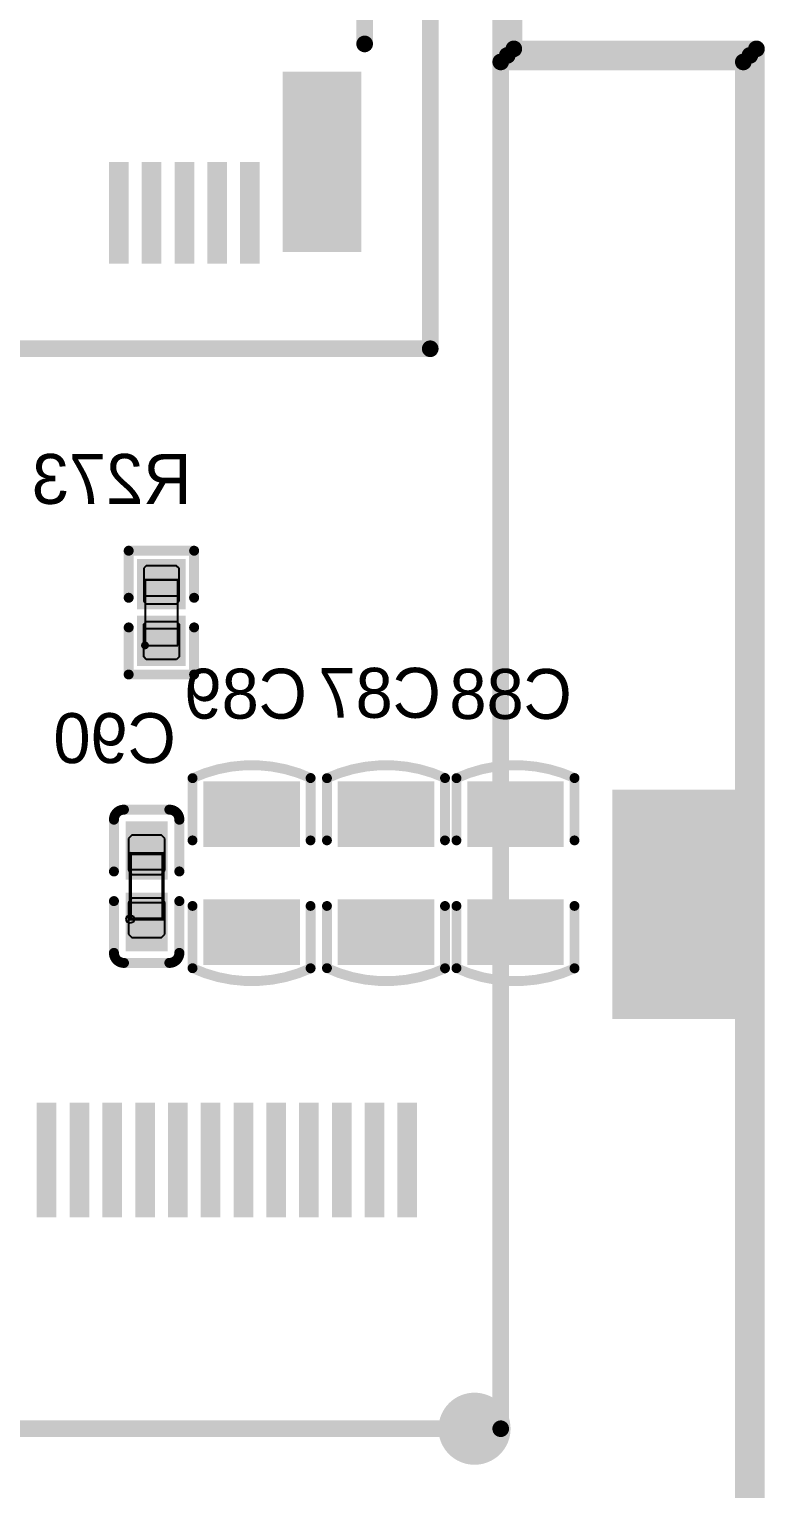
# Model space of a CAD drawing. Header units: millimetres. Extents: x 892 to 1144, y 1011 to 1123.
# Drawn here: x 1098.68 to 1109.9, y 1037.78 to 1060.05 of the extents above; entities that cross this region are included whole.
import ezdxf

# ---------------------------------------------------------------- set-up
doc = ezdxf.new("R2010")
doc.units = ezdxf.units.MM
for name, color, linetype in [('BottomLayer', 5, 'Continuous'), ('BottomOverlay', 54, 'Continuous'), ('BottomPaste', 16, 'Continuous'), ('BottomSolder', 6, 'Continuous'), ('Mechanical10', 56, 'Continuous'), ('Mechanical12', 56, 'Continuous'), ('Mechanical15', 56, 'Continuous'), ('Mechanical4', 56, 'Continuous'), ('Mechanical5', 56, 'Continuous'), ('Mechanical6', 56, 'Continuous'), ('MultiLayer', 9, 'Continuous'), ('TopLayer', 1, 'Continuous'), ('TopOverlay', 2, 'Continuous'), ('TopPaste', 8, 'Continuous'), ('TopSolder', 216, 'Continuous')]:
    doc.layers.add(name, color=color, linetype=linetype)

msp = doc.modelspace()

# ---------------------------------------------------------------- linework, layer by layer
at = {"layer": 'BottomLayer', "const_width": 0.55}
msp.add_lwpolyline([(1105.2, 1038.7, 1), (1105.75, 1038.7, 1)], format="xyb", close=True, dxfattribs=at)
at = {"layer": 'BottomLayer'}
for points in [[(1102.55, 1056.65), (1103.75, 1056.65), (1102.55, 1059.4), (1103.75, 1059.4)], [(1099.9, 1056.475), (1100.2, 1056.475), (1099.9, 1058.025), (1100.2, 1058.025)], [(1100.4, 1056.475), (1100.7, 1056.475), (1100.4, 1058.025), (1100.7, 1058.025)], [(1100.9, 1056.475), (1101.2, 1056.475), (1100.9, 1058.025), (1101.2, 1058.025)], [(1101.4, 1056.475), (1101.7, 1056.475), (1101.4, 1058.025), (1101.7, 1058.025)], [(1101.9, 1056.475), (1102.2, 1056.475), (1101.9, 1058.025), (1102.2, 1058.025)], [(1100.97, 1051.3), (1100.97, 1051.866), (1100.43, 1051.3), (1100.43, 1051.866)], [(1100.97, 1050.434), (1100.97, 1051), (1100.43, 1050.434), (1100.43, 1051)], [(1102.71, 1047.675), (1102.71, 1048.475), (1101.44, 1047.675), (1101.44, 1048.475)], [(1104.76, 1047.675), (1104.76, 1048.475), (1103.49, 1047.675), (1103.49, 1048.475)], [(1106.735, 1047.675), (1106.735, 1048.475), (1105.465, 1047.675), (1105.465, 1048.475)], [(1100.745, 1047.125), (1100.745, 1047.915), (1100.205, 1047.125), (1100.205, 1047.915)], [(1100.745, 1046.035), (1100.745, 1046.825), (1100.205, 1046.035), (1100.205, 1046.825)], [(1102.71, 1045.875), (1102.71, 1046.675), (1101.44, 1045.875), (1101.44, 1046.675)], [(1104.76, 1045.875), (1104.76, 1046.675), (1103.49, 1045.875), (1103.49, 1046.675)], [(1106.735, 1045.875), (1106.735, 1046.675), (1105.465, 1045.875), (1105.465, 1046.675)]]:
    msp.add_solid(points, dxfattribs=at)
at = {"layer": 'BottomOverlay'}
for points, const_width in [([(1103.8, 1059.825), (1103.8, 1064.8)], 0.254), ([(1100.201, 1051.376), (1100.201, 1052.094)], 0.152), ([(1100.201, 1052.094), (1101.199, 1052.094)], 0.152), ([(1101.199, 1051.376), (1101.199, 1052.094)], 0.152), ([(1100.201, 1050.206), (1100.201, 1050.924)], 0.152), ([(1101.199, 1050.206), (1101.199, 1050.924)], 0.152), ([(1100.201, 1050.206), (1101.199, 1050.206)], 0.152), ([(1101.175, 1047.675), (1101.175, 1048.625)], 0.15), ([(1102.975, 1047.675), (1102.975, 1048.625)], 0.15), ([(1103.225, 1047.675), (1103.225, 1048.625)], 0.15), ([(1105.025, 1047.675), (1105.025, 1048.625)], 0.15), ([(1105.2, 1047.675), (1105.2, 1048.625)], 0.15), ([(1107, 1047.675), (1107, 1048.625)], 0.15), ([(1100.129, 1048.144), (1100.821, 1048.144)], 0.152), ([(1099.976, 1047.201), (1099.976, 1047.991)], 0.152), ([(1100.974, 1047.201), (1100.974, 1047.991)], 0.152), ([(1099.976, 1045.959), (1099.976, 1046.749)], 0.152), ([(1100.974, 1045.959), (1100.974, 1046.749)], 0.152), ([(1101.175, 1045.725), (1101.175, 1046.675)], 0.15), ([(1102.975, 1045.725), (1102.975, 1046.675)], 0.15), ([(1103.225, 1045.725), (1103.225, 1046.675)], 0.15), ([(1105.025, 1045.725), (1105.025, 1046.675)], 0.15), ([(1105.2, 1045.725), (1105.2, 1046.675)], 0.15), ([(1107, 1045.725), (1107, 1046.675)], 0.15), ([(1100.129, 1045.806), (1100.821, 1045.806)], 0.152)]:
    msp.add_lwpolyline(points, dxfattribs=dict(at, const_width=const_width))
for points, const_width in [([(1103.736, 1059.825, 1), (1103.863, 1059.825, 1)], 0.127), ([(1100.163, 1052.094, 1), (1100.239, 1052.094, 1)], 0.0762), ([(1100.163, 1052.094, 1), (1100.239, 1052.094, 1)], 0.0762), ([(1101.161, 1052.094, 1), (1101.237, 1052.094, 1)], 0.0762), ([(1101.161, 1052.094, 1), (1101.237, 1052.094, 1)], 0.0762), ([(1100.163, 1051.376, 1), (1100.239, 1051.376, 1)], 0.0762), ([(1101.161, 1051.376, 1), (1101.237, 1051.376, 1)], 0.0762), ([(1100.163, 1050.924, 1), (1100.239, 1050.924, 1)], 0.0762), ([(1101.161, 1050.924, 1), (1101.237, 1050.924, 1)], 0.0762), ([(1100.163, 1050.206, 1), (1100.239, 1050.206, 1)], 0.0762), ([(1100.163, 1050.206, 1), (1100.239, 1050.206, 1)], 0.0762), ([(1101.161, 1050.206, 1), (1101.237, 1050.206, 1)], 0.0762), ([(1101.161, 1050.206, 1), (1101.237, 1050.206, 1)], 0.0762), ([(1101.137, 1048.625, 1), (1101.212, 1048.625, 1)], 0.075), ([(1101.138, 1048.624, 1), (1101.213, 1048.624, 1)], 0.075), ([(1102.937, 1048.625, 1), (1103.012, 1048.625, 1)], 0.075), ([(1102.938, 1048.627, 1), (1103.013, 1048.627, 1)], 0.075), ([(1103.187, 1048.625, 1), (1103.262, 1048.625, 1)], 0.075), ([(1103.188, 1048.624, 1), (1103.263, 1048.624, 1)], 0.075), ([(1104.987, 1048.625, 1), (1105.062, 1048.625, 1)], 0.075), ([(1104.988, 1048.627, 1), (1105.063, 1048.627, 1)], 0.075), ([(1105.162, 1048.625, 1), (1105.237, 1048.625, 1)], 0.075), ([(1105.163, 1048.624, 1), (1105.238, 1048.624, 1)], 0.075), ([(1106.962, 1048.625, 1), (1107.037, 1048.625, 1)], 0.075), ([(1106.963, 1048.627, 1), (1107.038, 1048.627, 1)], 0.075), ([(1100.091, 1048.144, 1), (1100.167, 1048.144, 1)], 0.0762), ([(1100.091, 1048.144, 1), (1100.167, 1048.144, 1)], 0.0762), ([(1100.783, 1048.144, 1), (1100.859, 1048.144, 1)], 0.0762), ([(1100.783, 1048.144, 1), (1100.859, 1048.144, 1)], 0.0762), ([(1099.938, 1047.991, 1), (1100.014, 1047.991, 1)], 0.0762), ([(1099.938, 1047.991, 1), (1100.014, 1047.991, 1)], 0.0762), ([(1100.935, 1047.991, 1), (1101.012, 1047.991, 1)], 0.0762), ([(1100.935, 1047.991, 1), (1101.012, 1047.991, 1)], 0.0762), ([(1101.137, 1047.675, 1), (1101.212, 1047.675, 1)], 0.075), ([(1102.937, 1047.675, 1), (1103.012, 1047.675, 1)], 0.075), ([(1103.187, 1047.675, 1), (1103.262, 1047.675, 1)], 0.075), ([(1104.987, 1047.675, 1), (1105.062, 1047.675, 1)], 0.075), ([(1105.162, 1047.675, 1), (1105.237, 1047.675, 1)], 0.075), ([(1106.962, 1047.675, 1), (1107.037, 1047.675, 1)], 0.075), ([(1099.938, 1047.201, 1), (1100.014, 1047.201, 1)], 0.0762), ([(1100.935, 1047.201, 1), (1101.012, 1047.201, 1)], 0.0762), ([(1099.938, 1046.749, 1), (1100.014, 1046.749, 1)], 0.0762), ([(1100.935, 1046.749, 1), (1101.012, 1046.749, 1)], 0.0762), ([(1101.137, 1046.675, 1), (1101.212, 1046.675, 1)], 0.075), ([(1102.937, 1046.675, 1), (1103.012, 1046.675, 1)], 0.075), ([(1103.187, 1046.675, 1), (1103.262, 1046.675, 1)], 0.075), ([(1104.987, 1046.675, 1), (1105.062, 1046.675, 1)], 0.075), ([(1105.162, 1046.675, 1), (1105.237, 1046.675, 1)], 0.075), ([(1106.962, 1046.675, 1), (1107.037, 1046.675, 1)], 0.075), ([(1099.938, 1045.959, 1), (1100.014, 1045.959, 1)], 0.0762), ([(1099.938, 1045.959, 1), (1100.014, 1045.959, 1)], 0.0762), ([(1100.091, 1045.806, 1), (1100.167, 1045.806, 1)], 0.0762), ([(1100.091, 1045.806, 1), (1100.167, 1045.806, 1)], 0.0762), ([(1100.783, 1045.806, 1), (1100.859, 1045.806, 1)], 0.0762), ([(1100.783, 1045.806, 1), (1100.859, 1045.806, 1)], 0.0762), ([(1100.935, 1045.959, 1), (1101.012, 1045.959, 1)], 0.0762), ([(1100.935, 1045.959, 1), (1101.012, 1045.959, 1)], 0.0762), ([(1101.138, 1045.726, 1), (1101.213, 1045.726, 1)], 0.075), ([(1101.137, 1045.725, 1), (1101.212, 1045.725, 1)], 0.075), ([(1102.937, 1045.725, 1), (1103.012, 1045.725, 1)], 0.075), ([(1102.938, 1045.723, 1), (1103.013, 1045.723, 1)], 0.075), ([(1103.188, 1045.726, 1), (1103.263, 1045.726, 1)], 0.075), ([(1103.187, 1045.725, 1), (1103.262, 1045.725, 1)], 0.075), ([(1104.987, 1045.725, 1), (1105.062, 1045.725, 1)], 0.075), ([(1104.988, 1045.723, 1), (1105.063, 1045.723, 1)], 0.075), ([(1105.163, 1045.726, 1), (1105.238, 1045.726, 1)], 0.075), ([(1105.162, 1045.725, 1), (1105.237, 1045.725, 1)], 0.075), ([(1106.962, 1045.725, 1), (1107.037, 1045.725, 1)], 0.075), ([(1106.963, 1045.723, 1), (1107.038, 1045.723, 1)], 0.075)]:
    msp.add_lwpolyline(points, format="xyb", close=True, dxfattribs=dict(at, const_width=const_width))
for points, const_width in [([(1101.175, 1048.624, -0.21896), (1102.976, 1048.627)], 0.15), ([(1103.225, 1048.624, -0.21896), (1105.026, 1048.627)], 0.15), ([(1105.2, 1048.624, -0.21896), (1107.001, 1048.627)], 0.15), ([(1099.976, 1047.991, -0.414214), (1100.129, 1048.144)], 0.152), ([(1100.821, 1048.144, -0.414214), (1100.974, 1047.991)], 0.152), ([(1100.129, 1045.806, -0.414214), (1099.976, 1045.959)], 0.152), ([(1100.974, 1045.959, -0.414214), (1100.821, 1045.806)], 0.152), ([(1102.976, 1045.723, -0.21896), (1101.175, 1045.726)], 0.15), ([(1105.026, 1045.723, -0.21896), (1103.225, 1045.726)], 0.15), ([(1107.001, 1045.723, -0.21896), (1105.2, 1045.726)], 0.15)]:
    msp.add_lwpolyline(points, format="xyb", dxfattribs=dict(at, const_width=const_width))
at = {"layer": 'BottomPaste'}
for p, q in [((1100.47, 1051.866), (1100.43, 1051.826)), ((1100.43, 1051.826), (1100.43, 1051.325)), ((1100.93, 1051.866), (1100.47, 1051.866)), ((1100.97, 1051.826), (1100.93, 1051.866)), ((1100.97, 1051.325), (1100.97, 1051.826)), ((1100.43, 1051.325), (1100.47, 1051.285)), ((1100.47, 1051.285), (1100.93, 1051.285)), ((1100.93, 1051.285), (1100.97, 1051.325)), ((1100.43, 1050.975), (1100.47, 1051.015)), ((1100.47, 1051.015), (1100.93, 1051.015)), ((1100.93, 1051.015), (1100.97, 1050.975)), ((1100.43, 1050.474), (1100.43, 1050.975)), ((1100.97, 1050.975), (1100.97, 1050.474)), ((1100.47, 1050.434), (1100.43, 1050.474)), ((1100.93, 1050.434), (1100.47, 1050.434)), ((1100.97, 1050.474), (1100.93, 1050.434)), ((1100.25, 1047.755), (1100.2, 1047.705)), ((1100.2, 1047.705), (1100.2, 1047.225)), ((1100.7, 1047.755), (1100.25, 1047.755)), ((1100.75, 1047.705), (1100.7, 1047.755)), ((1100.75, 1047.225), (1100.75, 1047.705)), ((1100.2, 1047.225), (1100.25, 1047.155)), ((1100.7, 1047.155), (1100.75, 1047.225)), ((1100.25, 1047.155), (1100.7, 1047.155)), ((1100.25, 1046.795), (1100.2, 1046.725)), ((1100.7, 1046.795), (1100.25, 1046.795)), ((1100.75, 1046.725), (1100.7, 1046.795)), ((1100.2, 1046.725), (1100.2, 1046.245)), ((1100.75, 1046.245), (1100.75, 1046.725)), ((1100.2, 1046.245), (1100.25, 1046.195)), ((1100.25, 1046.195), (1100.7, 1046.195)), ((1100.7, 1046.195), (1100.75, 1046.245))]:
    msp.add_line(p, q, dxfattribs=at)
for points in [[(1102.55, 1056.65), (1103.75, 1056.65), (1102.55, 1059.4), (1103.75, 1059.4)], [(1099.9, 1056.475), (1100.2, 1056.475), (1099.9, 1058.025), (1100.2, 1058.025)], [(1100.4, 1056.475), (1100.7, 1056.475), (1100.4, 1058.025), (1100.7, 1058.025)], [(1100.9, 1056.475), (1101.2, 1056.475), (1100.9, 1058.025), (1101.2, 1058.025)], [(1101.4, 1056.475), (1101.7, 1056.475), (1101.4, 1058.025), (1101.7, 1058.025)], [(1101.9, 1056.475), (1102.2, 1056.475), (1101.9, 1058.025), (1102.2, 1058.025)], [(1100.97, 1051.3), (1100.97, 1051.866), (1100.43, 1051.3), (1100.43, 1051.866)], [(1100.97, 1050.434), (1100.97, 1051), (1100.43, 1050.434), (1100.43, 1051)], [(1102.71, 1047.675), (1102.71, 1048.475), (1101.44, 1047.675), (1101.44, 1048.475)], [(1104.76, 1047.675), (1104.76, 1048.475), (1103.49, 1047.675), (1103.49, 1048.475)], [(1106.735, 1047.675), (1106.735, 1048.475), (1105.465, 1047.675), (1105.465, 1048.475)], [(1100.745, 1047.125), (1100.745, 1047.915), (1100.205, 1047.125), (1100.205, 1047.915)], [(1100.745, 1046.035), (1100.745, 1046.825), (1100.205, 1046.035), (1100.205, 1046.825)], [(1102.71, 1045.875), (1102.71, 1046.675), (1101.44, 1045.875), (1101.44, 1046.675)], [(1104.76, 1045.875), (1104.76, 1046.675), (1103.49, 1045.875), (1103.49, 1046.675)], [(1106.735, 1045.875), (1106.735, 1046.675), (1105.465, 1045.875), (1105.465, 1046.675)]]:
    msp.add_solid(points, dxfattribs=at)
at = {"layer": 'BottomSolder', "const_width": 0.55}
msp.add_lwpolyline([(1105.2, 1038.7, 1), (1105.75, 1038.7, 1)], format="xyb", close=True, dxfattribs=at)
at = {"layer": 'BottomSolder'}
for points in [[(1102.55, 1056.65), (1103.75, 1056.65), (1102.55, 1059.4), (1103.75, 1059.4)], [(1099.9, 1056.475), (1100.2, 1056.475), (1099.9, 1058.025), (1100.2, 1058.025)], [(1100.4, 1056.475), (1100.7, 1056.475), (1100.4, 1058.025), (1100.7, 1058.025)], [(1100.9, 1056.475), (1101.2, 1056.475), (1100.9, 1058.025), (1101.2, 1058.025)], [(1101.4, 1056.475), (1101.7, 1056.475), (1101.4, 1058.025), (1101.7, 1058.025)], [(1101.9, 1056.475), (1102.2, 1056.475), (1101.9, 1058.025), (1102.2, 1058.025)], [(1101.072, 1051.198), (1101.072, 1051.967), (1100.328, 1051.198), (1100.328, 1051.967)], [(1101.072, 1050.333), (1101.072, 1051.102), (1100.328, 1050.333), (1100.328, 1051.102)], [(1102.812, 1047.573), (1102.812, 1048.577), (1101.338, 1047.573), (1101.338, 1048.577)], [(1104.862, 1047.573), (1104.862, 1048.577), (1103.388, 1047.573), (1103.388, 1048.577)], [(1106.837, 1047.573), (1106.837, 1048.577), (1105.363, 1047.573), (1105.363, 1048.577)], [(1100.796, 1047.074), (1100.796, 1047.966), (1100.154, 1047.074), (1100.154, 1047.966)], [(1100.796, 1045.984), (1100.796, 1046.876), (1100.154, 1045.984), (1100.154, 1046.876)], [(1102.812, 1045.773), (1102.812, 1046.777), (1101.338, 1045.773), (1101.338, 1046.777)], [(1104.862, 1045.773), (1104.862, 1046.777), (1103.388, 1045.773), (1103.388, 1046.777)], [(1106.837, 1045.773), (1106.837, 1046.777), (1105.363, 1045.773), (1105.363, 1046.777)]]:
    msp.add_solid(points, dxfattribs=at)
at = {"layer": 'Mechanical10', "const_width": 0.254}
for points in [[(1105.875, 1038.7), (1105.875, 1095.7)], [(1105.875, 1059.55), (1109.575, 1059.55)], [(1109.575, 1033.7), (1109.575, 1059.55)], [(1036.275, 1038.7), (1105.875, 1038.7)]]:
    msp.add_lwpolyline(points, dxfattribs=at)
at = {"layer": 'Mechanical10', "const_width": 0.127}
for points in [[(1105.811, 1059.55, 1), (1105.938, 1059.55, 1)], [(1109.511, 1059.55, 1), (1109.638, 1059.55, 1)], [(1109.511, 1059.55, 1), (1109.638, 1059.55, 1)], [(1105.811, 1038.7, 1), (1105.938, 1038.7, 1)], [(1105.811, 1038.7, 1), (1105.938, 1038.7, 1)]]:
    msp.add_lwpolyline(points, format="xyb", close=True, dxfattribs=at)
at = {"layer": 'Mechanical12', "const_width": 0.254}
for points in [[(1106.075, 1059.75), (1106.075, 1095.7)], [(1104.8, 1055.175), (1104.8, 1066.575)], [(1106.075, 1059.75), (1109.775, 1059.75)], [(1109.775, 1033.5), (1109.775, 1059.75)], [(1080.8, 1055.175), (1104.8, 1055.175)]]:
    msp.add_lwpolyline(points, dxfattribs=at)
at = {"layer": 'Mechanical12', "const_width": 0.127}
for points in [[(1106.011, 1059.75, 1), (1106.138, 1059.75, 1)], [(1106.011, 1059.75, 1), (1106.138, 1059.75, 1)], [(1109.711, 1059.75, 1), (1109.838, 1059.75, 1)], [(1109.711, 1059.75, 1), (1109.838, 1059.75, 1)], [(1104.736, 1055.175, 1), (1104.863, 1055.175, 1)], [(1104.736, 1055.175, 1), (1104.863, 1055.175, 1)]]:
    msp.add_lwpolyline(points, format="xyb", close=True, dxfattribs=at)
at = {"layer": 'Mechanical15'}
for p, q in [((1100.225, 1047.225), (1100.225, 1047.475)), ((1100.225, 1047.475), (1100.725, 1047.475)), ((1100.725, 1047.475), (1100.725, 1047.225)), ((1100.725, 1047.225), (1100.225, 1047.225)), ((1100.179, 1046.521), (1100.225, 1046.54)), ((1100.225, 1046.725), (1100.225, 1046.475)), ((1100.725, 1046.725), (1100.225, 1046.725)), ((1100.225, 1046.54), (1100.225, 1046.54)), ((1100.225, 1046.54), (1100.271, 1046.521)), ((1100.725, 1046.475), (1100.725, 1046.725)), ((1100.16, 1046.475), (1100.179, 1046.521)), ((1100.179, 1046.429), (1100.16, 1046.475)), ((1100.225, 1046.41), (1100.179, 1046.429)), ((1100.225, 1046.475), (1100.725, 1046.475)), ((1100.271, 1046.429), (1100.225, 1046.41)), ((1100.225, 1046.41), (1100.225, 1046.41)), ((1100.271, 1046.521), (1100.29, 1046.475)), ((1100.29, 1046.475), (1100.271, 1046.429))]:
    msp.add_line(p, q, dxfattribs=at)
at = {"layer": 'Mechanical15', "const_width": 0.0508}
for points in [[(1100.225, 1046.475), (1100.225, 1047.475)], [(1100.225, 1047.475), (1100.725, 1047.475)], [(1100.725, 1046.475), (1100.725, 1047.475)], [(1100.225, 1046.475), (1100.725, 1046.475)]]:
    msp.add_lwpolyline(points, dxfattribs=at)
at = {"layer": 'Mechanical15', "const_width": 0.0254}
for points in [[(1100.212, 1047.475, 1), (1100.238, 1047.475, 1)], [(1100.212, 1047.475, 1), (1100.238, 1047.475, 1)], [(1100.712, 1047.475, 1), (1100.738, 1047.475, 1)], [(1100.712, 1047.475, 1), (1100.738, 1047.475, 1)], [(1100.212, 1046.475, 1), (1100.238, 1046.475, 1)], [(1100.212, 1046.475, 1), (1100.238, 1046.475, 1)], [(1100.712, 1046.475, 1), (1100.738, 1046.475, 1)], [(1100.712, 1046.475, 1), (1100.738, 1046.475, 1)]]:
    msp.add_lwpolyline(points, format="xyb", close=True, dxfattribs=at)
at = {"layer": 'Mechanical4'}
for p, q in [((1100.45, 1051.65), (1100.45, 1050.65)), ((1100.95, 1051.65), (1100.45, 1051.65)), ((1100.95, 1050.65), (1100.95, 1051.65)), ((1100.45, 1050.65), (1100.95, 1050.65))]:
    msp.add_line(p, q, dxfattribs=at)
at = {"layer": 'Mechanical5'}
for p, q in [((1100.45, 1051.401), (1100.45, 1051.651)), ((1100.45, 1051.651), (1100.95, 1051.651)), ((1100.95, 1051.651), (1100.95, 1051.401)), ((1100.95, 1051.401), (1100.45, 1051.401)), ((1100.45, 1050.9), (1100.45, 1050.65)), ((1100.95, 1050.9), (1100.45, 1050.9)), ((1100.95, 1050.65), (1100.95, 1050.9)), ((1100.45, 1050.65), (1100.95, 1050.65))]:
    msp.add_line(p, q, dxfattribs=at)
at = {"layer": 'Mechanical6'}
for points, const_width in [([(1100.48, 1050.65, 1), (1100.42, 1050.65, 1)], 0.06), ([(1100.405, 1050.65, 1), (1100.435, 1050.65, 1)], 0.03), ([(1100.465, 1050.65, 1), (1100.495, 1050.65, 1)], 0.03)]:
    msp.add_lwpolyline(points, format="xyb", close=True, dxfattribs=dict(at, const_width=const_width))
at = {"layer": 'MultiLayer', "const_width": 0.55}
msp.add_lwpolyline([(1105.2, 1038.7, 1), (1105.75, 1038.7, 1)], format="xyb", close=True, dxfattribs=at)
at = {"layer": 'TopLayer', "const_width": 0.55}
msp.add_lwpolyline([(1105.2, 1038.7, 1), (1105.75, 1038.7, 1)], format="xyb", close=True, dxfattribs=at)
at = {"layer": 'TopLayer'}
for points in [[(1109.575, 1048.45), (1107.575, 1048.45), (1109.575, 1044.95), (1107.575, 1044.95)], [(1099.1, 1043.675), (1098.8, 1043.675), (1099.1, 1041.925), (1098.8, 1041.925)], [(1099.6, 1043.675), (1099.3, 1043.675), (1099.6, 1041.925), (1099.3, 1041.925)], [(1100.1, 1043.675), (1099.8, 1043.675), (1100.1, 1041.925), (1099.8, 1041.925)], [(1100.6, 1043.675), (1100.3, 1043.675), (1100.6, 1041.925), (1100.3, 1041.925)], [(1101.1, 1043.675), (1100.8, 1043.675), (1101.1, 1041.925), (1100.8, 1041.925)], [(1101.6, 1043.675), (1101.3, 1043.675), (1101.6, 1041.925), (1101.3, 1041.925)], [(1102.1, 1043.675), (1101.8, 1043.675), (1102.1, 1041.925), (1101.8, 1041.925)], [(1102.6, 1043.675), (1102.3, 1043.675), (1102.6, 1041.925), (1102.3, 1041.925)], [(1103.1, 1043.675), (1102.8, 1043.675), (1103.1, 1041.925), (1102.8, 1041.925)], [(1103.6, 1043.675), (1103.3, 1043.675), (1103.6, 1041.925), (1103.3, 1041.925)], [(1104.1, 1043.675), (1103.8, 1043.675), (1104.1, 1041.925), (1103.8, 1041.925)], [(1104.6, 1043.675), (1104.3, 1043.675), (1104.6, 1041.925), (1104.3, 1041.925)]]:
    msp.add_solid(points, dxfattribs=at)
at = {"layer": 'TopOverlay', "const_width": 0.254}
for points in [[(1105.975, 1059.65), (1105.975, 1095.7)], [(1105.975, 1059.65), (1109.675, 1059.65)], [(1109.675, 1033.6), (1109.675, 1059.65)]]:
    msp.add_lwpolyline(points, dxfattribs=at)
at = {"layer": 'TopOverlay', "const_width": 0.127}
for points in [[(1105.911, 1059.65, 1), (1106.038, 1059.65, 1)], [(1105.911, 1059.65, 1), (1106.038, 1059.65, 1)], [(1109.611, 1059.65, 1), (1109.738, 1059.65, 1)], [(1109.611, 1059.65, 1), (1109.738, 1059.65, 1)]]:
    msp.add_lwpolyline(points, format="xyb", close=True, dxfattribs=at)
at = {"layer": 'TopPaste'}
for points in [[(1109.575, 1048.45), (1107.575, 1048.45), (1109.575, 1044.95), (1107.575, 1044.95)], [(1099.1, 1043.675), (1098.8, 1043.675), (1099.1, 1041.925), (1098.8, 1041.925)], [(1099.6, 1043.675), (1099.3, 1043.675), (1099.6, 1041.925), (1099.3, 1041.925)], [(1100.1, 1043.675), (1099.8, 1043.675), (1100.1, 1041.925), (1099.8, 1041.925)], [(1100.6, 1043.675), (1100.3, 1043.675), (1100.6, 1041.925), (1100.3, 1041.925)], [(1101.1, 1043.675), (1100.8, 1043.675), (1101.1, 1041.925), (1100.8, 1041.925)], [(1101.6, 1043.675), (1101.3, 1043.675), (1101.6, 1041.925), (1101.3, 1041.925)], [(1102.1, 1043.675), (1101.8, 1043.675), (1102.1, 1041.925), (1101.8, 1041.925)], [(1102.6, 1043.675), (1102.3, 1043.675), (1102.6, 1041.925), (1102.3, 1041.925)], [(1103.1, 1043.675), (1102.8, 1043.675), (1103.1, 1041.925), (1102.8, 1041.925)], [(1103.6, 1043.675), (1103.3, 1043.675), (1103.6, 1041.925), (1103.3, 1041.925)], [(1104.1, 1043.675), (1103.8, 1043.675), (1104.1, 1041.925), (1103.8, 1041.925)], [(1104.6, 1043.675), (1104.3, 1043.675), (1104.6, 1041.925), (1104.3, 1041.925)]]:
    msp.add_solid(points, dxfattribs=at)
at = {"layer": 'TopSolder', "const_width": 0.55}
msp.add_lwpolyline([(1105.2, 1038.7, 1), (1105.75, 1038.7, 1)], format="xyb", close=True, dxfattribs=at)
at = {"layer": 'TopSolder'}
for points in [[(1109.575, 1048.45), (1107.575, 1048.45), (1109.575, 1044.95), (1107.575, 1044.95)], [(1099.1, 1043.675), (1098.8, 1043.675), (1099.1, 1041.925), (1098.8, 1041.925)], [(1099.6, 1043.675), (1099.3, 1043.675), (1099.6, 1041.925), (1099.3, 1041.925)], [(1100.1, 1043.675), (1099.8, 1043.675), (1100.1, 1041.925), (1099.8, 1041.925)], [(1100.6, 1043.675), (1100.3, 1043.675), (1100.6, 1041.925), (1100.3, 1041.925)], [(1101.1, 1043.675), (1100.8, 1043.675), (1101.1, 1041.925), (1100.8, 1041.925)], [(1101.6, 1043.675), (1101.3, 1043.675), (1101.6, 1041.925), (1101.3, 1041.925)], [(1102.1, 1043.675), (1101.8, 1043.675), (1102.1, 1041.925), (1101.8, 1041.925)], [(1102.6, 1043.675), (1102.3, 1043.675), (1102.6, 1041.925), (1102.3, 1041.925)], [(1103.1, 1043.675), (1102.8, 1043.675), (1103.1, 1041.925), (1102.8, 1041.925)], [(1103.6, 1043.675), (1103.3, 1043.675), (1103.6, 1041.925), (1103.3, 1041.925)], [(1104.1, 1043.675), (1103.8, 1043.675), (1104.1, 1041.925), (1103.8, 1041.925)], [(1104.6, 1043.675), (1104.3, 1043.675), (1104.6, 1041.925), (1104.3, 1041.925)]]:
    msp.add_solid(points, dxfattribs=at)

# ---------------------------------------------------------------- texts
at = {"layer": 'BottomOverlay', "text_generation_flag": 2}
for s, p in [('R273', (1101.159, 1052.808)), ('C87', (1104.964, 1049.545)), ('C89', (1102.921, 1049.532)), ('C88', (1106.961, 1049.528)), ('C90', (1100.922, 1048.854))]:
    msp.add_text(s, height=0.762, dxfattribs=at).set_placement(p)

doc.saveas('drawing.dxf')
